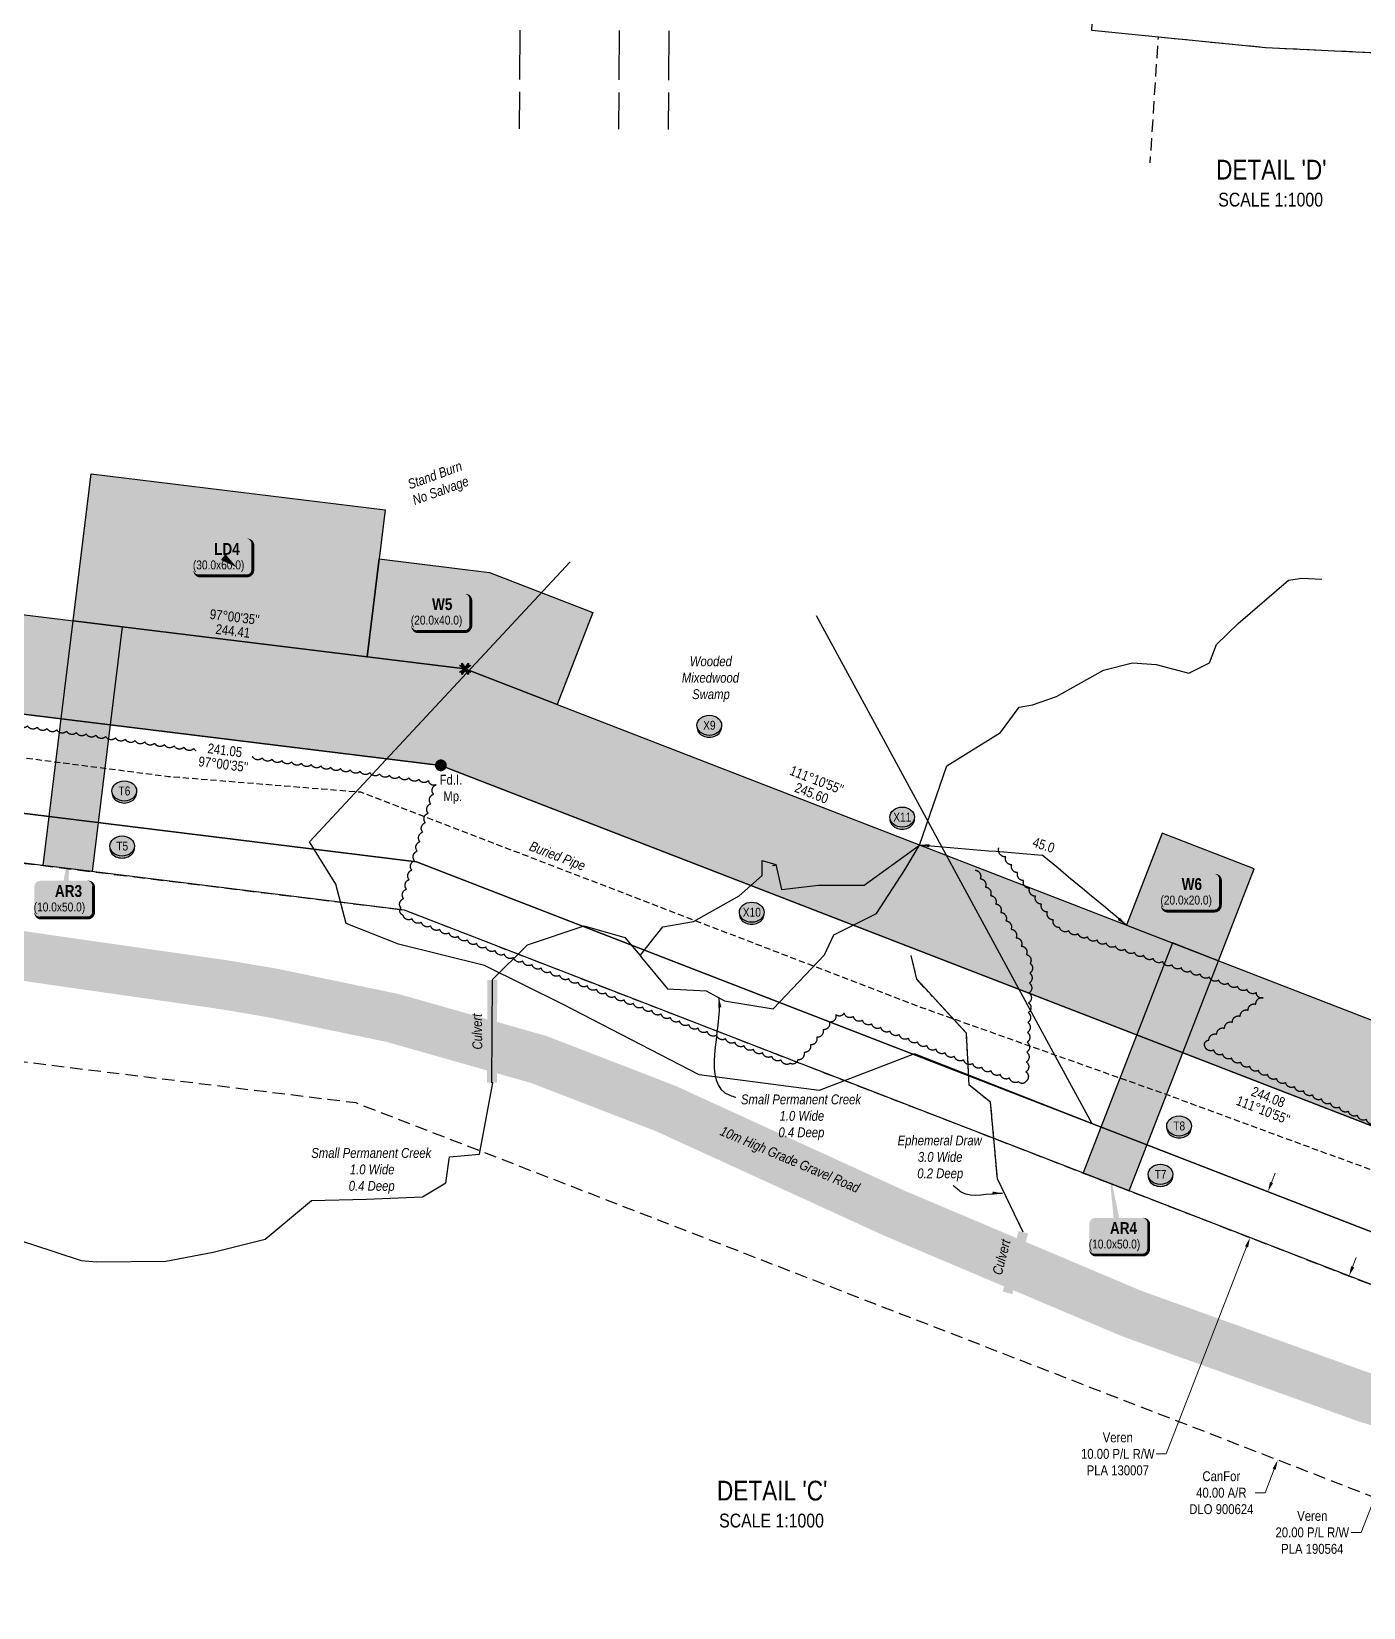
# Model space of a CAD drawing. Extents: x 473254 to 483871, y 6040471 to 6049084.
# Drawn here: x 475186 to 476535, y 6040544 to 6042140 of the extents above; entities that cross this region are included whole.
import ezdxf
from ezdxf.enums import TextEntityAlignment as Align

# ---------------------------------------------------------------- set-up
doc = ezdxf.new("R2010")
doc.units = 0
doc.header["$LTSCALE"] = 5
doc.header["$PDSIZE"] = 0.5
for name, pattern in [('0', [1, 1, 0]), ('foc-ACCESSROAD', [3.75, 2.5, -1.25]), ('foc-TOPO', [1, 0.2, -0.8]), ('foc-TOPO-ephemeral', [6.25, 3.125, -0.625, 0.625, -0.625, 0.625, -0.625]), ('foc-UNSURVEYED', [12.5, 10, -2.5]), ('UG_PIPE', [1.875, 1.25, -0.625])]:
    doc.linetypes.add(name, pattern=pattern)
doc.layers.get('Defpoints').update_dxf_attribs({"color": 9})
for name, color, linetype, lineweight in [('AS-GENERAL', 48, 'Continuous', 18), ('C-RW-T', 13, 'Continuous', 9), ('F-AR-T', 190, 'Continuous', 9), ('T-TEXT', 48, 'Continuous', 18), ('T-TIE-T', 201, 'Continuous', 18)]:
    doc.layers.add(name, color=color, linetype=linetype, lineweight=lineweight)
for name, color, linetype in [('AS-PIPE-UG', 44, 'UG_PIPE'), ('AS-PIPE-UG-T', 44, 'Continuous'), ('AS-ROADS', 254, 'Continuous'), ('C-RW', 13, 'Continuous'), ('C-WS', 13, 'foc-ACCESSROAD'), ('DETAIL-T', 7, 'Continuous'), ('F-AR', 190, 'foc-ACCESSROAD'), ('L-BD', 7, 'Continuous'), ('L-BD1', 253, 'Continuous'), ('L-MON', 1, 'Continuous'), ('L-USEC', 7, 'foc-UNSURVEYED'), ('P-CROSSINGS', 250, 'Continuous'), ('P-PROPOSED', 10, 'Continuous'), ('P-PROPOSED-H', 21, 'Continuous'), ('P-TEMP-BLOCKS', 250, 'Continuous'), ('P-TEMP-H', 41, 'Continuous'), ('P-TEMP_ACCESS ROAD', 46, 'Continuous'), ('P-TEMP_LOG DECK', 46, 'Continuous'), ('P-TEMP_WORKSPACE', 46, 'Continuous'), ('T-BUSH', 110, '0'), ('T-CREEK', 160, 'Continuous'), ('T-DRAW', 143, 'foc-TOPO-ephemeral'), ('T-GENERAL', 48, 'foc-TOPO'), ('T-SLOPE', 48, 'Continuous'), ('T-WATER', 160, 'Continuous'), ('T-WATER-T', 170, 'Continuous'), ('WETLAND', 143, 'Continuous'), ('WETLAND-T', 146, 'Continuous')]:
    doc.layers.add(name, color=color, linetype=linetype)
doc.styles.add('80', font='ARIALN.TTF', dxfattribs={"height": 10})
doc.styles.add('80CG', font='ARIALN.TTF', dxfattribs={"height": 10})
doc.styles.add('80L', font='ARIALN.TTF', dxfattribs={"height": 10})
doc.styles.add('80LS', font='ARIALNI.TTF', dxfattribs={"height": 10})
doc.styles.add('BOLD', font='ARIALNB.TTF')
doc.styles.add('Crossing', font='ARIALN.TTF', dxfattribs={"height": 10})
doc.styles.add('foc-LtypeFont', font='ARIALN.TTF', dxfattribs={"height": 7.35})
doc.linetypes.add('foc-TOPO-flowdirection-NOLINE', pattern='A,0,[">",foc-LtypeFont,S=0.3,R=0,X=0,Y=-0.945],-20,[">",foc-LtypeFont,S=0.3,R=0,X=0,Y=-0.945],0', length=20)
doc.dimstyles.new('Compass 5 000', dxfattribs={"dimscale": 5, "dimtxt": 9, "dimasz": 2, "dimexe": 0.2, "dimexo": 0.0625, "dimgap": 0.5, "dimtad": 0, "dimtih": 1, "dimtoh": 1, "dimzin": 0, "dimdsep": 46, "dimtxsty": '80CG', "dimcen": 0.1, "dimse1": 1, "dimse2": 1, "dimclrd": 256, "dimclrt": 256, "dimaunit": 1, "dimadec": 4, "dimazin": 0, "dimtfac": 0.06, "dimtofl": 0, "dimtmove": 0, "dimatfit": 1, "dimfxl": 0.2, "dimtolj": 1, "dimtzin": 0, "dimlwd": -1, "dimarcsym": 0})

# ---------------------------------------------------------------- blocks, each defined once
blk = doc.blocks.new('xing2')
h = blk.add_hatch(color=50)
h.dxf.hatch_style = 1
edge = h.paths.add_edge_path()
edge.add_ellipse((0, 0), major_axis=(-12.5, 0), ratio=0.816297, start_angle=0, end_angle=360)
h = blk.add_hatch(color=250)
h.dxf.hatch_style = 1
edge = h.paths.add_edge_path()
edge.add_ellipse((0, -2), major_axis=(-12.5, 0), ratio=0.816297, start_angle=0, end_angle=180)
edge.add_line((12.5, -2), (12.5, 0))
edge.add_ellipse((0, 0), major_axis=(-12.5, 0), ratio=0.816297, start_angle=0, end_angle=180, ccw=False)
edge.add_line((-12.5, 0), (-12.5, -2))
at = {"color": 250}
blk.add_ellipse((0, 0), major_axis=(-12.5, 0), ratio=0.816297, dxfattribs=at)
blk.add_ellipse((0, -2), major_axis=(-12.5, 0), ratio=0.816297, start_param=0, end_param=3.141593, dxfattribs=at)
at = {"color": 250, "style": 'Crossing'}
blk.add_attdef('CROSSING', text='', height=9, dxfattribs=at).set_placement((0.1, 0), align=Align.MIDDLE_CENTER)
at = {"color": 250, "style": 'Crossing', "flags": 1}
for tag, p in [('OWNER', (0.1, -12.5)), ('DESCRIPTION', (0.1, -25.8)), ('LOCATION', (0.1, -39.3)), ('DWG_REF', (0.1, -52.8))]:
    blk.add_attdef(tag, text='', height=9, dxfattribs=at).set_placement(p, align=Align.MIDDLE_CENTER)
blk = doc.blocks.new('fdia')
at = {"color": 255, "const_width": 1}
blk.add_lwpolyline([(-0.5, 0, 1), (0.5, 0, 1)], format="xyb", close=True, dxfattribs=at)
blk = doc.blocks.new('Fdiaa')
blk.add_blockref('fdia', (0, 0))
blk = doc.blocks.new('fdib')
at = {"color": 1, "const_width": 1.6}
blk.add_lwpolyline([(-0.4, 0, 1), (0.4, 0, 1)], format="xyb", close=True, dxfattribs=at)
at = {"color": 1}
blk.add_circle((0, 0), 0.8, dxfattribs=at)
blk = doc.blocks.new('Fdibb')
blk.add_blockref('fdib', (0, 0))
blk = doc.blocks.new('fdicc')
for name in ['Fdibb', 'Fdiaa']:
    blk.add_blockref(name, (0, 0))
blk = doc.blocks.new('FDI')
blk.add_blockref('fdicc', (0, 0))
blk = doc.blocks.new('*U581')
at = {"true_color": 0xff8aff}
h = blk.add_hatch(color=211, dxfattribs=at)
edge = h.paths.add_edge_path()
edge.add_line((-24, -19.1), (24, -19.1))
edge.add_arc((24, -13.1), 6, 270, 360)
edge.add_line((30, -13.1), (30, 12.5))
edge.add_arc((24, 12.5), 6, 0, 90)
edge.add_line((24, 18.5), (-24, 18.5))
edge.add_arc((-24, 12.5), 6, 90, 180)
edge.add_line((-30, 12.5), (-30, -13.1))
edge.add_arc((-24, -13.1), 6, 180, 270)
at = {"color": 250, "flags": 128}
blk.add_lwpolyline([(-24, -19.1, 3, 3, 0), (24, -19.1, 3, 3, 0.414214), (30, -13.1, 3, 3, 0), (30, 12.5, 3, 0, 0.414214), (24, 18.5, 0, 0, 0), (-24, 18.5, 0, 0, 0.414214), (-30, 12.5, 0, 0, 0), (-30, -13.1, 0, 3, 0.414214)], format="xyseb", close=True, dxfattribs=at)
at = {"flags": 128}
blk.add_lwpolyline([(13.6, -10.3, 0, 7.5, 0), (0, 0, 0, 0, 0)], format="xyseb", dxfattribs=at)
at = {"color": 250}
for tag, p, height, style in [('TEMP_AREA_W1_001', (-9.2, 2.2), 12, 'BOLD'), ('ENTER_TEXT_001', (-30.7, -12.5), 9, '80')]:
    blk.add_attdef(tag, p, '', height=height, dxfattribs=dict(at, style=style))
blk = doc.blocks.new('*U583')
at = {"true_color": 0xff8aff}
h = blk.add_hatch(color=211, dxfattribs=at)
edge = h.paths.add_edge_path()
edge.add_line((-24, -19.1), (24, -19.1))
edge.add_arc((24, -13.1), 6, 270, 360)
edge.add_line((30, -13.1), (30, 12.5))
edge.add_arc((24, 12.5), 6, 0, 90)
edge.add_line((24, 18.5), (-24, 18.5))
edge.add_arc((-24, 12.5), 6, 90, 180)
edge.add_line((-30, 12.5), (-30, -13.1))
edge.add_arc((-24, -13.1), 6, 180, 270)
at = {"color": 250, "flags": 128}
blk.add_lwpolyline([(-24, -19.1, 3, 3, 0), (24, -19.1, 3, 3, 0.414214), (30, -13.1, 3, 3, 0), (30, 12.5, 3, 0, 0.414214), (24, 18.5, 0, 0, 0), (-24, 18.5, 0, 0, 0.414214), (-30, 12.5, 0, 0, 0), (-30, -13.1, 0, 3, 0.414214)], format="xyseb", close=True, dxfattribs=at)
at = {"flags": 128}
blk.add_lwpolyline([(-22.2, -13.3, 0, 7.5, 0), (0, 0, 0, 0, 0)], format="xyseb", dxfattribs=at)
at = {"color": 250}
for tag, p, height, style in [('TEMP_AREA_W1_001', (-9.2, 2.2), 12, 'BOLD'), ('ENTER_TEXT_001', (-30.7, -12.5), 9, '80')]:
    blk.add_attdef(tag, p, '', height=height, dxfattribs=dict(at, style=style))
blk = doc.blocks.new('*U582')
at = {"true_color": 0xff8aff}
h = blk.add_hatch(color=211, dxfattribs=at)
edge = h.paths.add_edge_path()
edge.add_line((-24, -19.6), (24, -19.6))
edge.add_arc((24, -13.6), 6, 270, 360)
edge.add_line((30, -13.6), (30, 12.5))
edge.add_arc((24, 12.5), 6, 0, 90)
edge.add_line((24, 18.5), (-24, 18.5))
edge.add_arc((-24, 12.5), 6, 90, 180)
edge.add_line((-30, 12.5), (-30, -13.6))
edge.add_arc((-24, -13.6), 6, 180, 270)
at = {"color": 250, "flags": 128}
blk.add_lwpolyline([(-24, -19.6, 3, 3, 0), (24, -19.6, 3, 3, 0.414214), (30, -13.6, 3, 3, 0), (30, 12.5, 3, 0, 0.414214), (24, 18.5, 0, 0, 0), (-24, 18.5, 0, 0, 0.414214), (-30, 12.5, 0, 0, 0), (-30, -13.6, 0, 3, 0.414214)], format="xyseb", close=True, dxfattribs=at)
at = {"flags": 128}
blk.add_lwpolyline([(14.2, -18.5, 0, 7.5, 0), (0, 0, 0, 0, 0)], format="xyseb", dxfattribs=at)
at = {"color": 250}
for tag, p, height, style in [('TEMP_AREA_W1_001', (-9.2, 2.2), 12, 'BOLD'), ('ENTER_TEXT_001', (-30.7, -12.5), 9, '80')]:
    blk.add_attdef(tag, p, '', height=height, dxfattribs=dict(at, style=style))
blk = doc.blocks.new('Well_proximity')
h = blk.add_hatch(color=191)
h.dxf.hatch_style = 1
edge = h.paths.add_edge_path()
edge.add_ellipse((0, 0), major_axis=(-12.5, 0), ratio=0.816297, start_angle=0, end_angle=360)
h = blk.add_hatch(color=250)
h.dxf.hatch_style = 1
edge = h.paths.add_edge_path()
edge.add_ellipse((0, -2), major_axis=(-12.5, 0), ratio=0.816297, start_angle=0, end_angle=180)
edge.add_line((12.5, -2), (12.5, 0))
edge.add_ellipse((0, 0), major_axis=(-12.5, 0), ratio=0.816297, start_angle=0, end_angle=180, ccw=False)
edge.add_line((-12.5, 0), (-12.5, -2))
at = {"color": 250}
blk.add_ellipse((0, 0), major_axis=(-12.5, 0), ratio=0.816297, dxfattribs=at)
blk.add_ellipse((0, -2), major_axis=(-12.5, 0), ratio=0.816297, start_param=0, end_param=3.141593, dxfattribs=at)
at = {"color": 250, "style": '80L'}
blk.add_attdef('CROSSING', text='', height=9, dxfattribs=at).set_placement((0.1, 0), align=Align.MIDDLE_CENTER)
blk = doc.blocks.new('*D584')
at = {"layer": 'C-RW-T', "transparency": 16777216}
for p, q in [((476441.4, 6040974.5), (476445, 6040983.9)), ((476416.1, 6040909.3), (476334.8, 6040699.6)), ((476334.8, 6040699.6), (476324.8, 6040699.6))]:
    blk.add_line(p, q, dxfattribs=at)
at = {"layer": 'C-RW-T', "linetype": 'Continuous', "transparency": 16777216}
for points in [[(476439.9, 6040975.1), (476443, 6040973.9), (476437.8, 6040965.2)], [(476414.6, 6040909.9), (476417.7, 6040908.7), (476419.7, 6040918.6)]]:
    blk.add_solid(points, dxfattribs=at)
at = {"layer": 'Defpoints', "color": 0, "linetype": 'Continuous', "transparency": 16777216}
for p in [(476461.6, 6040956), (476419.7, 6040918.6), (476443.5, 6040909.4)]:
    blk.add_point(p, dxfattribs=at)
at = {"layer": 'C-RW-T', "linetype": 'Continuous', "transparency": 16777216, "insert": (476285.8, 6040699.6), "char_height": 10, "attachment_point": 5, "style": '80CG'}
blk.add_mtext('\\A1;Veren\\P10.00 P/L R/W\\PPLA 130007', dxfattribs=at)
blk = doc.blocks.new('*D585')
at = {"layer": 'Defpoints', "color": 0, "linetype": 'Continuous', "transparency": 16777216}
for p in [(476506.5, 6040885), (476434.2, 6040698.6), (476447.7, 6040693.4)]:
    blk.add_point(p, dxfattribs=at)
at = {"layer": 'F-AR-T', "transparency": 16777216}
for p, q in [((476523.5, 6040889.1), (476527.2, 6040898.4)), ((476444.1, 6040684.1), (476434.9, 6040660.3)), ((476434.9, 6040660.3), (476424.9, 6040660.3))]:
    blk.add_line(p, q, dxfattribs=at)
at = {"layer": 'F-AR-T', "linetype": 'Continuous', "transparency": 16777216}
for points in [[(476522, 6040889.7), (476525.1, 6040888.5), (476519.9, 6040879.8)], [(476442.5, 6040684.7), (476445.6, 6040683.5), (476447.7, 6040693.4)]]:
    blk.add_solid(points, dxfattribs=at)
at = {"layer": 'F-AR-T', "linetype": 'Continuous', "transparency": 16777216, "insert": (476390.6, 6040660.3), "char_height": 10, "attachment_point": 5, "style": '80CG'}
blk.add_mtext('\\A1;CanFor\\P40.00 A/R\\PDLO 900624', dxfattribs=at)
blk = doc.blocks.new('*D586')
at = {"layer": 'C-RW-T', "transparency": 16777216}
for p, q in [((476675.6, 6040990.2), (476679.2, 6040999.5)), ((476632.5, 6040879), (476532.2, 6040620.1)), ((476532.2, 6040620.1), (476522.2, 6040620.1))]:
    blk.add_line(p, q, dxfattribs=at)
at = {"layer": 'C-RW-T', "linetype": 'Continuous', "transparency": 16777216}
for points in [[(476674.1, 6040990.8), (476677.2, 6040989.6), (476672, 6040980.9)], [(476631, 6040879.6), (476634.1, 6040878.4), (476636.1, 6040888.4)]]:
    blk.add_solid(points, dxfattribs=at)
at = {"layer": 'Defpoints', "color": 0, "linetype": 'Continuous', "transparency": 16777216}
for p in [(476625.2, 6040999), (476589.4, 6040906.5), (476636.1, 6040888.4)]:
    blk.add_point(p, dxfattribs=at)
at = {"layer": 'C-RW-T', "linetype": 'Continuous', "transparency": 16777216, "insert": (476482.7, 6040620.1), "char_height": 10, "attachment_point": 5, "style": '80CG'}
blk.add_mtext('\\A1;Veren\\P20.00 P/L R/W\\PPLA 190564', dxfattribs=at)
blk = doc.blocks.new('*U594')
at = {"true_color": 0xff8aff}
h = blk.add_hatch(color=211, dxfattribs=at)
edge = h.paths.add_edge_path()
edge.add_line((-24, -19.1), (24, -19.1))
edge.add_arc((24, -13.1), 6, 270, 360)
edge.add_line((30, -13.1), (30, 12.5))
edge.add_arc((24, 12.5), 6, 0, 90)
edge.add_line((24, 18.5), (-24, 18.5))
edge.add_arc((-24, 12.5), 6, 90, 180)
edge.add_line((-30, 12.5), (-30, -13.1))
edge.add_arc((-24, -13.1), 6, 180, 270)
at = {"flags": 128}
blk.add_lwpolyline([(-10.4, 70.4, 0, 7.5, 0), (0, 0, 0, 0, 0)], format="xyseb", dxfattribs=at)
at = {"color": 250, "flags": 128}
blk.add_lwpolyline([(-24, -19.1, 3, 3, 0), (24, -19.1, 3, 3, 0.414214), (30, -13.1, 3, 3, 0), (30, 12.5, 3, 0, 0.414214), (24, 18.5, 0, 0, 0), (-24, 18.5, 0, 0, 0.414214), (-30, 12.5, 0, 0, 0), (-30, -13.1, 0, 3, 0.414214)], format="xyseb", close=True, dxfattribs=at)
at = {"color": 250}
for tag, p, height, style in [('TEMP_AREA_W1_001', (-9.2, 2.2), 12, 'BOLD'), ('ENTER_TEXT_001', (-30.7, -12.5), 9, '80')]:
    blk.add_attdef(tag, p, '', height=height, dxfattribs=dict(at, style=style))
blk = doc.blocks.new('*U602')
at = {"true_color": 0xff8aff}
h = blk.add_hatch(color=211, dxfattribs=at)
edge = h.paths.add_edge_path()
edge.add_line((-24, -19.1), (24, -19.1))
edge.add_arc((24, -13.1), 6, 270, 360)
edge.add_line((30, -13.1), (30, 12.5))
edge.add_arc((24, 12.5), 6, 0, 90)
edge.add_line((24, 18.5), (-24, 18.5))
edge.add_arc((-24, 12.5), 6, 90, 180)
edge.add_line((-30, 12.5), (-30, -13.1))
edge.add_arc((-24, -13.1), 6, 180, 270)
at = {"flags": 128}
blk.add_lwpolyline([(6.4, 55.6, 0, 7.5, 0), (0, 0, 0, 0, 0)], format="xyseb", dxfattribs=at)
at = {"color": 250, "flags": 128}
blk.add_lwpolyline([(-24, -19.1, 3, 3, 0), (24, -19.1, 3, 3, 0.414214), (30, -13.1, 3, 3, 0), (30, 12.5, 3, 0, 0.414214), (24, 18.5, 0, 0, 0), (-24, 18.5, 0, 0, 0.414214), (-30, 12.5, 0, 0, 0), (-30, -13.1, 0, 3, 0.414214)], format="xyseb", close=True, dxfattribs=at)
at = {"color": 250}
for tag, p, height, style in [('TEMP_AREA_W1_001', (-9.2, 2.2), 12, 'BOLD'), ('ENTER_TEXT_001', (-30.7, -12.5), 9, '80')]:
    blk.add_attdef(tag, p, '', height=height, dxfattribs=dict(at, style=style))
blk = doc.blocks.new('TEMP')
h = blk.add_hatch(color=255)
h.dxf.hatch_style = 1
h.paths.add_polyline_path([(0, 0.25), (-0.67, 1.15), (-0.67, 0.67), (-1.15, 0.67), (-0.25, 0), (-1.15, -0.67), (-0.67, -0.67), (-0.67, -1.15), (0, -0.25), (0.67, -1.15), (0.67, -0.67), (1.15, -0.67), (0.25, 0), (1.15, 0.67), (0.67, 0.67), (0.67, 1.15)])
h.paths.add_polyline_path([(0.57, 0.85), (0.57, 0.57), (0.85, 0.57), (0.08, 0), (0.85, -0.57), (0.57, -0.57), (0.57, -0.85), (0, -0.08), (-0.57, -0.85), (-0.57, -0.57), (-0.85, -0.57), (-0.08, 0), (-0.85, 0.57), (-0.57, 0.57), (-0.57, 0.85), (0, 0.08)], flags=16)
h = blk.add_hatch(color=1)
h.dxf.hatch_style = 1
h.paths.add_polyline_path([(0, 0.08), (-0.57, 0.85), (-0.57, 0.57), (-0.85, 0.57), (-0.08, 0), (-0.85, -0.57), (-0.57, -0.57), (-0.57, -0.85), (0, -0.08), (0.57, -0.85), (0.57, -0.57), (0.85, -0.57), (0.08, 0), (0.85, 0.57), (0.57, 0.57), (0.57, 0.85)])
at = {"color": 1}
for p, q in [((-0.08, 0), (0.08, 0)), ((0, 0.08), (0, -0.08))]:
    blk.add_line(p, q, dxfattribs=at)
at = {"color": 255, "flags": 128}
blk.add_lwpolyline([(-0.25, 0), (-1.15, 0.67), (-0.67, 0.67), (-0.67, 1.15), (0, 0.25), (0.67, 1.15), (0.67, 0.67), (1.15, 0.67), (0.25, 0), (1.15, -0.67), (0.67, -0.67), (0.67, -1.15), (0, -0.25), (-0.67, -1.15), (-0.67, -0.67), (-1.15, -0.67)], close=True, dxfattribs=at)
at = {"color": 1, "flags": 128}
blk.add_lwpolyline([(-0.08, 0), (-0.85, 0.57), (-0.57, 0.57), (-0.57, 0.85), (0, 0.08), (0.57, 0.85), (0.57, 0.57), (0.85, 0.57), (0.08, 0), (0.85, -0.57), (0.57, -0.57), (0.57, -0.85), (0, -0.08), (-0.57, -0.85), (-0.57, -0.57), (-0.85, -0.57)], close=True, dxfattribs=at)

msp = doc.modelspace()

# ---------------------------------------------------------------- hatches: boundary and pattern name
at = {"layer": 'P-PROPOSED-H'}
h = msp.add_hatch(color=256, dxfattribs=at)
h.dxf.hatch_style = 1
h.paths.add_polyline_path([(477061.363, 6040987.049), (477044.011, 6040888.619), (476868.788, 6040919.51), (476737.868, 6040956.125), (475600.523, 6041396.875), (475139.218, 6041453.597), (475151.415, 6041552.797), (475625.053, 6041494.559), (476769.46, 6041051.072), (476890.978, 6041017.087)])
at = {"layer": 'P-TEMP-H'}
h = msp.add_hatch(color=256, dxfattribs=at)
h.dxf.hatch_style = 1
h.paths.add_polyline_path([(475228.251, 6041543.35), (475246.548, 6041692.15), (475544.149, 6041655.557), (475525.852, 6041506.757)])
h = msp.add_hatch(color=256, dxfattribs=at)
h.dxf.hatch_style = 1
h.paths.add_polyline_path([(475718.247, 6041458.444), (475625.053, 6041494.559), (475525.852, 6041506.757), (475538.05, 6041605.957), (475649.583, 6041592.243), (475754.362, 6041551.638)])
h = msp.add_hatch(color=256, dxfattribs=at)
h.dxf.hatch_style = 1
h.paths.add_polyline_path([(475277.851, 6041537.251), (475247.357, 6041289.25), (475197.757, 6041295.349), (475228.251, 6041543.35)])
h = msp.add_hatch(color=256, dxfattribs=at)
h.dxf.hatch_style = 1
h.paths.add_polyline_path([(476387.668, 6041199.026), (476423.783, 6041292.221), (476330.589, 6041328.336), (476294.474, 6041235.141)])
h = msp.add_hatch(color=256, dxfattribs=at)
h.dxf.hatch_style = 1
h.paths.add_polyline_path([(476297.38, 6040966.04), (476387.668, 6041199.026), (476341.071, 6041217.084), (476250.783, 6040984.098)])

# ---------------------------------------------------------------- linework, layer by layer
at = {"layer": 'AS-GENERAL', "const_width": 9.995, "flags": 128}
for points in [[(475652.163, 6041075.435), (475652.598, 6041179.525)], [(476174.163, 6040862.755), (476190.078, 6040924.11)]]:
    msp.add_lwpolyline(points, dxfattribs=at)
at = {"layer": 'AS-PIPE-UG', "flags": 128}
msp.add_lwpolyline([(477037.242, 6040850.226), (476894.388, 6040876.985), (476737.013, 6040917.725), (476631.978, 6040954.955), (476500.848, 6041002.365), (476337.828, 6041062.415), (476086.558, 6041151.73), (475519.533, 6041369.56), (475324.698, 6041385.34), (475133.848, 6041409.931)], dxfattribs=at)
at = {"layer": 'AS-ROADS', "const_width": 49.974, "flags": 128}
msp.add_lwpolyline([(476999.552, 6040636.432), (476778.758, 6040685.975), (476538.478, 6040755.895), (476300.218, 6040841.63), (476060.343, 6040943.065), (475828.188, 6041049.33), (475699.683, 6041099.005), (475551.573, 6041141.095), (475430.913, 6041166.215), (475381.258, 6041174.685), (475126.373, 6041211.165), (475109.674, 6041213.324)], dxfattribs=at)
at = {"layer": 'C-RW'}
for points in [[(477309.884, 6042078.785), (477082.634, 6042092.54), (476435.327, 6042123.534), (476259.537, 6042140.964), (476295.897, 6042861.464), (476370.015, 6042856.863), (476337.757, 6042208.427), (476440.822, 6042198.317), (477086.692, 6042167.392), (477314.413, 6042153.609)], [(475139.218, 6041453.597), (475600.523, 6041396.875), (476737.868, 6040956.125), (476868.788, 6040919.51), (477044.011, 6040888.619)], [(477026.659, 6040790.19), (476846.598, 6040821.933), (476706.276, 6040861.178), (475575.993, 6041299.191), (475127.02, 6041354.397)], [(475127.02, 6041354.397), (475575.993, 6041299.191), (476706.276, 6040861.178), (476846.598, 6040821.933), (477026.659, 6040790.19)], [(477017.982, 6040740.975), (476835.504, 6040773.145), (476690.48, 6040813.704), (475563.728, 6041250.349), (475120.921, 6041304.796)]]:
    msp.add_lwpolyline(points, dxfattribs=at)
at = {"layer": 'C-WS', "flags": 128}
msp.add_lwpolyline([(477309.884, 6042078.785), (477082.634, 6042092.54), (476435.327, 6042123.534), (476326.557, 6042134.319), (476318.274, 6042007.134)], dxfattribs=at)
at = {"layer": 'F-AR', "flags": 128}
for points in [[(475120.921, 6041304.796), (475563.728, 6041250.349), (476690.48, 6040813.704), (476835.504, 6040773.145), (477017.982, 6040740.975)], [(476983.277, 6040544.116), (476791.125, 6040577.991), (476627.297, 6040623.809), (475514.669, 6041054.981), (475096.526, 6041106.396)]]:
    msp.add_lwpolyline(points, dxfattribs=at)
at = {"layer": 'L-USEC'}
for p, q in [((475688.577, 6043953.833), (475679.824, 6042041.557)), ((475789.16, 6043953.372), (475780.407, 6042041.097)), ((475839.475, 6043953.142), (475830.723, 6042040.866))]:
    msp.add_line(p, q, dxfattribs=at)
at = {"layer": 'P-PROPOSED', "flags": 128}
msp.add_lwpolyline([(475151.415, 6041552.797), (475625.053, 6041494.559), (476769.46, 6041051.072), (476890.978, 6041017.087), (477061.363, 6040987.049)], dxfattribs=at)
at = {"layer": 'P-PROPOSED'}
msp.add_lwpolyline([(477044.011, 6040888.619), (476868.788, 6040919.51), (476737.868, 6040956.125), (475600.523, 6041396.875), (475139.218, 6041453.597)], dxfattribs=at)
at = {"layer": 'P-TEMP_ACCESS ROAD'}
for points in [[(475277.851, 6041537.251), (475247.357, 6041289.25), (475197.757, 6041295.349), (475228.251, 6041543.35)], [(476297.38, 6040966.04), (476387.668, 6041199.026), (476341.071, 6041217.084), (476250.783, 6040984.098)]]:
    msp.add_lwpolyline(points, close=True, dxfattribs=at)
at = {"layer": 'P-TEMP_LOG DECK'}
msp.add_lwpolyline([(475228.251, 6041543.35), (475246.548, 6041692.15), (475544.149, 6041655.557), (475525.852, 6041506.757)], close=True, dxfattribs=at)
at = {"layer": 'P-TEMP_WORKSPACE', "flags": 128}
msp.add_lwpolyline([(475718.247, 6041458.444), (475625.053, 6041494.559), (475525.852, 6041506.757), (475538.05, 6041605.957), (475649.583, 6041592.243), (475754.362, 6041551.638)], close=True, dxfattribs=at)
at = {"layer": 'P-TEMP_WORKSPACE'}
msp.add_lwpolyline([(476387.668, 6041199.026), (476423.783, 6041292.221), (476330.589, 6041328.336), (476294.474, 6041235.141)], close=True, dxfattribs=at)
at = {"layer": 'T-BUSH', "flags": 128}
for points in [[(476141.311, 6041290.67, -0.52056705), (476146.507, 6041282.132, -0.52056705), (476151.703, 6041273.594, -0.52056705), (476156.899, 6041265.056, -0.52056705), (476162.095, 6041256.518, -0.52056705), (476167.291, 6041247.98, -0.52056705), (476172.487, 6041239.442, -0.52056705), (476177.683, 6041230.904, -0.52056705), (476182.879, 6041222.367, -0.52056705), (476188.075, 6041213.829, -0.52056705), (476193.271, 6041205.291, -0.52056705), (476197.04, 6041196.382, -0.52056705), (476196.658, 6041186.394, -0.52056705), (476196.276, 6041176.407, -0.52056705), (476195.894, 6041166.419, -0.52056705), (476195.512, 6041156.432, -0.52056705), (476195.131, 6041146.445, -0.52056705), (476194.749, 6041136.457, -0.52056705), (476194.367, 6041126.47, -0.52056705), (476193.985, 6041116.482, -0.52056705), (476193.603, 6041106.495, -0.52056705), (476193.222, 6041096.507, -0.52056705), (476192.84, 6041086.52, -0.52056705), (476192.458, 6041076.532, -0.52056705), (476185.489, 6041076.62, -0.52056705), (476176.186, 6041080.276, -0.52056705), (476166.884, 6041083.932, -0.52056705), (476157.582, 6041087.588, -0.52056705), (476148.28, 6041091.244, -0.52056705), (476138.978, 6041094.9, -0.52056705), (476129.676, 6041098.555, -0.52056705), (476120.373, 6041102.211, -0.52056705), (476111.071, 6041105.867, -0.52056705), (476101.769, 6041109.523, -0.52056705), (476092.467, 6041113.179, -0.52056705), (476083.165, 6041116.834, -0.52056705), (476073.863, 6041120.49, -0.52056705), (476064.561, 6041124.146, -0.52056705), (476055.258, 6041127.802, -0.52056705), (476045.956, 6041131.458, -0.52056705), (476036.654, 6041135.113, -0.52056705), (476027.352, 6041138.769, -0.52056705), (476018.05, 6041142.425, -0.52056705), (476008.748, 6041146.081, -0.52056705), (476000.3, 6041144.48, -0.52056705), (475993.869, 6041136.829, -0.52056705), (475987.438, 6041129.178, -0.52056705), (475981.007, 6041121.528, -0.52056705), (475974.575, 6041113.877, -0.52056705), (475968.144, 6041106.226, -0.52056705), (475961.713, 6041098.575, -0.52056705), (475954.201, 6041095.103, -0.52056705), (475944.866, 6041098.674, -0.52056705), (475935.531, 6041102.246, -0.52056705), (475926.196, 6041105.817, -0.52056705), (475916.861, 6041109.389, -0.52056705), (475907.526, 6041112.96, -0.52056705), (475898.192, 6041116.532, -0.52056705), (475888.857, 6041120.103, -0.52056705), (475879.522, 6041123.675, -0.52056705), (475870.187, 6041127.246, -0.52056705), (475860.852, 6041130.817, -0.52056705), (475851.517, 6041134.389, -0.52056705), (475842.182, 6041137.96, -0.52056705), (475832.848, 6041141.532, -0.52056705), (475823.513, 6041145.103, -0.52056705), (475814.178, 6041148.675, -0.52056705), (475804.843, 6041152.246, -0.52056705), (475795.508, 6041155.818, -0.52056705), (475786.173, 6041159.389, -0.52056705), (475776.838, 6041162.961, -0.52056705), (475767.504, 6041166.532, -0.52056705), (475758.169, 6041170.104, -0.52056705), (475748.834, 6041173.675, -0.52056705), (475739.499, 6041177.247, -0.52056705), (475730.164, 6041180.818, -0.52056705), (475720.829, 6041184.39, -0.52056705), (475711.494, 6041187.961, -0.52056705), (475702.16, 6041191.533, -0.52056705), (475692.825, 6041195.104, -0.52056705), (475683.49, 6041198.676, -0.52056705), (475674.155, 6041202.247, -0.52056705), (475664.82, 6041205.819, -0.52056705), (475655.485, 6041209.39, -0.52056705), (475646.151, 6041212.962, -0.52056705), (475636.816, 6041216.533, -0.52056705), (475627.481, 6041220.104, -0.52056705), (475618.146, 6041223.676, -0.52056705), (475608.811, 6041227.247, -0.52056705), (475599.476, 6041230.819, -0.52056705), (475590.141, 6041234.39, -0.52056705), (475580.807, 6041237.962, -0.52056705), (475571.472, 6041241.533, -0.52056705), (475562.137, 6041245.105, -0.52056705), (475560.066, 6041252.308, -0.52056705), (475562.81, 6041261.919, -0.52056705), (475565.555, 6041271.529, -0.52056705), (475568.299, 6041281.14, -0.52056705), (475571.043, 6041290.75, -0.52056705), (475573.788, 6041300.361, -0.52056705), (475576.532, 6041309.972, -0.52056705), (475579.276, 6041319.582, -0.52056705), (475582.021, 6041329.193, -0.52056705), (475584.765, 6041338.803, -0.52056705), (475587.509, 6041348.414, -0.52056705), (475590.254, 6041358.025, -0.52056705), (475592.998, 6041367.635, -0.52056705), (475595.728, 6041377.249, -0.52056705), (475588.078, 6041381.453, -0.52056705), (475578.175, 6041382.805, -0.52056705), (475568.272, 6041384.158, -0.52056705), (475558.369, 6041385.51, -0.52056705), (475548.466, 6041386.863, -0.52056705), (475538.564, 6041388.215, -0.52056705), (475528.661, 6041389.567, -0.52056705), (475518.758, 6041390.92, -0.52056705), (475508.855, 6041392.272, -0.52056705), (475498.952, 6041393.624, -0.52056705), (475489.049, 6041394.977, -0.52056705), (475479.147, 6041396.329, -0.52056705), (475469.244, 6041397.682, -0.52056705), (475459.341, 6041399.034, -0.52056705), (475449.438, 6041400.386, -0.52056705), (475439.535, 6041401.739, -0.52056705), (475429.632, 6041403.091, -0.52056705), (475419.73, 6041404.444, -0.52056705), (475409.827, 6041405.796, -0.52056705), (475399.924, 6041407.148, -0.52056705), (475390.021, 6041408.501, -0.52056705), (475380.118, 6041409.853, -0.52056705), (475370.216, 6041411.205, -0.52056705), (475360.313, 6041412.558, -0.52056705), (475350.41, 6041413.91, -0.52056705), (475340.507, 6041415.263, -0.52056705), (475330.604, 6041416.615, -0.52056705), (475320.701, 6041417.967, -0.52056705), (475310.799, 6041419.32, -0.52056705), (475300.896, 6041420.672, -0.52056705), (475290.993, 6041422.025, -0.52056705), (475281.09, 6041423.377, -0.52056705), (475271.187, 6041424.729, -0.52056705), (475261.284, 6041426.082, -0.52056705), (475251.382, 6041427.434, -0.52056705), (475241.479, 6041428.786, -0.52056705), (475231.576, 6041430.139, -0.52056705), (475221.673, 6041431.491, -0.52056705), (475211.77, 6041432.844, -0.52056705), (475201.867, 6041434.196, -0.52056705), (475191.965, 6041435.548, -0.52056705), (475182.062, 6041436.901, -0.52056705), (475172.159, 6041438.253, -0.52056705), (475162.256, 6041439.606, -0.52056705), (475152.353, 6041440.958, -0.52056705), (475137.946, 6041442.925, -0.52056705)], [(477044.916, 6040893.772, -0.52056705), (477035.071, 6040895.496, -0.52056705), (477025.226, 6040897.219, -0.52056705), (477015.381, 6040898.942, -0.52056705), (477005.535, 6040900.665, -0.52056705), (476995.69, 6040902.389, -0.52056705), (476985.845, 6040904.112, -0.52056705), (476976, 6040905.835, -0.52056705), (476966.155, 6040907.558, -0.52056705), (476956.31, 6040909.282, -0.52056705), (476946.465, 6040911.005, -0.52056705), (476936.62, 6040912.728, -0.52056705), (476926.775, 6040914.451, -0.52056705), (476916.93, 6040916.175, -0.52056705), (476907.085, 6040917.898, -0.52056705), (476897.24, 6040919.621, -0.52056705), (476887.395, 6040921.344, -0.52056705), (476877.55, 6040923.068, -0.52056705), (476867.735, 6040924.93, -0.52056705), (476858.055, 6040927.42, -0.52056705), (476848.376, 6040929.911, -0.52056705), (476838.696, 6040932.401, -0.52056705), (476829.017, 6040934.892, -0.52056705), (476819.337, 6040937.382, -0.52056705), (476809.658, 6040939.873, -0.52056705), (476799.978, 6040942.363, -0.52056705), (476790.299, 6040944.854, -0.52056705), (476780.619, 6040947.344, -0.52056705), (476770.94, 6040949.835, -0.52056705), (476761.26, 6040952.325, -0.52056705), (476751.581, 6040954.815, -0.52056705), (476741.901, 6040957.306, -0.52056705), (476732.331, 6040960.135, -0.52056705), (476723.029, 6040963.791, -0.52056705), (476713.727, 6040967.446, -0.52056705), (476704.425, 6040971.102, -0.52056705), (476695.123, 6040974.758, -0.52056705), (476685.82, 6040978.414, -0.52056705), (476676.518, 6040982.069, -0.52056705), (476667.216, 6040985.725, -0.52056705), (476657.914, 6040989.381, -0.52056705), (476648.612, 6040993.037, -0.52056705), (476639.31, 6040996.692, -0.52056705), (476630.007, 6041000.348, -0.52056705), (476620.705, 6041004.004, -0.52056705), (476611.403, 6041007.66, -0.52056705), (476602.101, 6041011.316, -0.52056705), (476592.799, 6041014.971, -0.52056705), (476583.496, 6041018.627, -0.52056705), (476574.194, 6041022.283, -0.52056705), (476564.9, 6041025.957, -0.52056705), (476555.802, 6041030.095, -0.52056705), (476546.704, 6041034.233, -0.52056705), (476537.606, 6041038.371, -0.52056705), (476528.508, 6041042.509, -0.52056705), (476519.41, 6041046.647, -0.52056705), (476510.312, 6041050.785, -0.52056705), (476501.214, 6041054.923, -0.52056705), (476492.116, 6041059.06, -0.52056705), (476483.018, 6041063.198, -0.52056705), (476473.921, 6041067.336, -0.52056705), (476464.823, 6041071.474, -0.52056705), (476455.725, 6041075.612, -0.52056705), (476446.627, 6041079.75, -0.52056705), (476437.529, 6041083.888, -0.52056705), (476428.431, 6041088.026, -0.52056705), (476419.333, 6041092.164, -0.52056705), (476410.235, 6041096.302, -0.52056705), (476401.137, 6041100.439, -0.52056705), (476392.039, 6041104.577, -0.52056705), (476382.941, 6041108.715, -0.52056705), (476373.843, 6041112.853, -0.52056705), (476378.036, 6041118.51, -0.52056705), (476385.967, 6041124.593, -0.52056705), (476393.897, 6041130.676, -0.52056705), (476401.827, 6041136.759, -0.52056705), (476409.757, 6041142.843, -0.52056705), (476417.688, 6041148.926, -0.52056705), (476425.618, 6041155.009, -0.52056705), (476433.103, 6041161.473, -0.52056705), (476426.061, 6041166.857, -0.52056705), (476416.57, 6041169.988, -0.52056705), (476407.078, 6041173.119, -0.52056705), (476397.587, 6041176.25, -0.52056705), (476388.095, 6041179.381, -0.52056705), (476378.603, 6041182.513, -0.52056705), (476369.112, 6041185.644, -0.52056705), (476359.62, 6041188.775, -0.52056705), (476350.129, 6041191.906, -0.52056705), (476340.637, 6041195.037, -0.52056705), (476331.145, 6041198.169, -0.52056705), (476321.654, 6041201.3, -0.52056705), (476312.162, 6041204.431, -0.52056705), (476302.671, 6041207.562, -0.52056705), (476293.179, 6041210.693, -0.52056705), (476283.687, 6041213.824, -0.52056705), (476274.196, 6041216.956, -0.52056705), (476264.704, 6041220.087, -0.52056705), (476255.212, 6041223.218, -0.52056705), (476245.721, 6041226.349, -0.52056705), (476236.229, 6041229.48, -0.52056705), (476226.738, 6041232.612, -0.52056705), (476220.585, 6041240.41, -0.52056705), (476214.558, 6041248.383, -0.52056705), (476208.531, 6041256.356, -0.52056705), (476202.503, 6041264.328, -0.52056705), (476196.476, 6041272.301, -0.52056705), (476190.449, 6041280.274, -0.52056705), (476184.421, 6041288.247, -0.52056705), (476178.394, 6041296.22, -0.52056705), (476172.366, 6041304.192, -0.52056705), (476165.32, 6041313.513, -0.52056705)]]:
    msp.add_lwpolyline(points, format="xyb", dxfattribs=at)
at = {"layer": 'T-CREEK', "linetype": 'foc-TOPO-flowdirection-NOLINE', "flags": 128}
msp.add_lwpolyline([(475076.351, 6040878.36), (475143.743, 6040925.13), (475186.198, 6040912.055), (475236.448, 6040895.51), (475252.348, 6040894.065), (475322.108, 6040894.745), (475369.873, 6040904.065), (475422.628, 6040917.07), (475469.643, 6040956.345), (475525.178, 6040957.515), (475581.768, 6040959.99), (475605.468, 6040974.08), (475609.158, 6041000.36), (475639.768, 6041003.095), (475653.238, 6041075.505), (475652.163, 6041075.435), (475652.693, 6041179.515), (475652.598, 6041179.525), (475688.033, 6041215.05), (475745.413, 6041234.45), (475786.833, 6041222.585), (475802.218, 6041204.265), (475825.373, 6041233.34), (475856.178, 6041238.81), (475902.478, 6041264.885), (475925.603, 6041285.475), (475925.738, 6041300.57), (475939.473, 6041296.53), (475945.333, 6041271.26), (475982.828, 6041275.435), (476028.928, 6041275.685), (476085.073, 6041316.175), (476112.623, 6041396.25), (476166.953, 6041430.065), (476185.838, 6041455.705), (476199.368, 6041458.265), (476223.653, 6041466.595), (476271.353, 6041493.24), (476300.693, 6041500.595), (476324.473, 6041499.11), (476357.873, 6041490.28), (476378.773, 6041500.55), (476385.583, 6041519.3), (476407.648, 6041540.5), (476458.598, 6041584.505), (476472.133, 6041586.445), (476492.475, 6041585.418)], dxfattribs=at)
at = {"layer": 'T-CREEK', "flags": 128}
msp.add_lwpolyline([(475143.743, 6040925.13), (475186.198, 6040912.055), (475236.448, 6040895.51), (475252.348, 6040894.065), (475322.108, 6040894.745), (475369.873, 6040904.065), (475422.628, 6040917.07), (475469.643, 6040956.345), (475525.178, 6040957.515), (475581.768, 6040959.99), (475605.468, 6040974.08), (475609.158, 6041000.36), (475639.768, 6041003.095), (475653.238, 6041075.505), (475652.163, 6041075.435), (475652.693, 6041179.515), (475652.598, 6041179.525), (475688.033, 6041215.05), (475745.413, 6041234.45), (475786.833, 6041222.585), (475802.218, 6041204.265), (475825.373, 6041233.34), (475856.178, 6041238.81), (475902.478, 6041264.885), (475925.603, 6041285.475), (475925.738, 6041300.57), (475939.473, 6041296.53), (475945.333, 6041271.26), (475982.828, 6041275.435), (476028.928, 6041275.685), (476085.073, 6041316.175), (476112.623, 6041396.25), (476166.953, 6041430.065), (476185.838, 6041455.705), (476199.368, 6041458.265), (476223.653, 6041466.595), (476271.353, 6041493.24), (476300.693, 6041500.595), (476324.473, 6041499.11), (476357.873, 6041490.28), (476378.773, 6041500.55), (476385.583, 6041519.3), (476407.648, 6041540.5), (476458.598, 6041584.505), (476472.133, 6041586.445), (476492.475, 6041585.418)], dxfattribs=at)
at = {"layer": 'T-DRAW', "linetype": 'foc-TOPO-flowdirection-NOLINE', "flags": 128}
msp.add_lwpolyline([(476190.078, 6040924.11), (476163.958, 6040978.18), (476156.973, 6041055.65), (476135.418, 6041072.975), (476132.458, 6041125.71), (476082.363, 6041180.245), (476076.658, 6041204.39)], dxfattribs=at)
at = {"layer": 'T-DRAW', "flags": 128}
msp.add_lwpolyline([(476190.078, 6040924.11), (476163.958, 6040978.18), (476156.973, 6041055.65), (476135.418, 6041072.975), (476132.458, 6041125.71), (476082.363, 6041180.245), (476076.658, 6041204.39)], dxfattribs=at)
at = {"layer": 'T-SLOPE', "flags": 128}
for points in [[(475939.868, 6041295.885), (475936.378, 6041295.19)], [(475939.138, 6041295.695), (475937.243, 6041295.1)]]:
    msp.add_lwpolyline(points, dxfattribs=at)
at = {"layer": 'T-WATER', "linetype": 'foc-TOPO-flowdirection-NOLINE', "flags": 128}
msp.add_lwpolyline([(475802.218, 6041204.265), (475803.638, 6041202.285), (475829.778, 6041170.52), (475868.948, 6041168.67), (475887.633, 6041158.53), (475936.813, 6041150.215), (475988.708, 6041205.085), (475998.163, 6041225.17), (476041.588, 6041246.885), (476070.123, 6041291.065), (476085.073, 6041316.175)], dxfattribs=at)
at = {"layer": 'T-WATER', "flags": 128}
msp.add_lwpolyline([(475802.218, 6041204.265), (475803.638, 6041202.285), (475829.778, 6041170.52), (475868.948, 6041168.67), (475887.633, 6041158.53), (475936.813, 6041150.215), (475988.708, 6041205.085), (475998.163, 6041225.17), (476041.588, 6041246.885), (476070.123, 6041291.065), (476085.073, 6041316.175)], dxfattribs=at)
at = {"layer": 'WETLAND', "flags": 128}
msp.add_lwpolyline([(475980.415, 6041548.577), (476037.425, 6041443.506), (476224.538, 6041098.651), (476259.569, 6041034.088), (476207.898, 6041054.392), (476079.858, 6041104.704), (475983.623, 6041067.483), (475861.914, 6041083.358), (475724.331, 6041154.795), (475644.742, 6041194.059), (475557.643, 6041215.65), (475504.726, 6041236.817), (475494.143, 6041276.504), (475467.594, 6041319.531), (475731.252, 6041602.88)], dxfattribs=at)

# ---------------------------------------------------------------- block references
at = {"layer": 'L-MON'}
for name, p, xscale, yscale, zscale in [('TEMP', (475625.053, 6041494.559), 4.997373850000026, 4.997373850000026, 4.997373850000026), ('FDI', (475600.523, 6041396.875), 4.997373850000037, 4.997373850000037, 4.997373850000037)]:
    msp.add_blockref(name, p, dxfattribs=dict(at, xscale=xscale, yscale=yscale, zscale=zscale))
at = {"layer": 'P-CROSSINGS', "xscale": 0.99947477, "yscale": 0.99947477, "zscale": 0.99947477}
for p, values in [((475872.196, 6041437.449), {'CROSSING': 'X9'}), ((476067.525, 6041344.444), {'CROSSING': 'X11'}), ((475915.194, 6041248.12), {'CROSSING': 'X10'})]:
    msp.add_blockref('xing2', p, dxfattribs=at).add_auto_attribs(values)
at = {"layer": 'P-CROSSINGS', "linetype": 'Continuous', "xscale": 0.99947477, "yscale": 0.99947477, "zscale": 0.99947477}
for p, values in [((475280.007, 6041370.949), {'CROSSING': 'T6'}), ((475277.798, 6041315.186), {'CROSSING': 'T5'}), ((476347.826, 6041031.721), {'CROSSING': 'T8'}), ((476328.975, 6040982.737), {'CROSSING': 'T7'})]:
    msp.add_blockref('Well_proximity', p, dxfattribs=at).add_auto_attribs(values)
at = {"layer": 'P-TEMP-BLOCKS', "xscale": 0.99947477, "yscale": 0.99947477, "zscale": 0.99947477}
for name, p, values in [('*U581', (475380.12, 6041607.83), {'TEMP_AREA_W1_001': 'LD4', 'ENTER_TEXT_001': '(30.0x60.0)'}), ('*U582', (475600.765, 6041551.936), {'TEMP_AREA_W1_001': 'W5', 'ENTER_TEXT_001': '(20.0x40.0)'}), ('*U602', (475218.959, 6041261.455), {'TEMP_AREA_W1_001': 'AR3', 'ENTER_TEXT_001': '(10.0x50.0)'}), ('*U583', (476359.646, 6041268.454), {'TEMP_AREA_W1_001': 'W6', 'ENTER_TEXT_001': '(20.0x20.0)'}), ('*U594', (476287.042, 6040920.128), {'TEMP_AREA_W1_001': 'AR4', 'ENTER_TEXT_001': '(10.0x50.0)'})]:
    msp.add_blockref(name, p, dxfattribs=at).add_auto_attribs(values)

# ---------------------------------------------------------------- texts
at = {"layer": 'AS-PIPE-UG-T', "insert": (475690.931, 6041321.15), "char_height": 9.9947, "attachment_point": 1, "rotation": 338.985074, "style": '80L'}
msp.add_mtext_dynamic_manual_height_columns('\\pi1.89104;{\\fArial Narrow|b0|i1|c0|p34;Buried Pipe}', width=62.18904, gutter_width=49.947, heights=[0], dxfattribs=at)
at = {"layer": 'DETAIL-T', "color": 3, "char_height": 19.9895, "width": 332.88385, "attachment_point": 1, "style": '80CG'}
for s, insert in [("\\pi111.94805;DETAIL 'D'\\P\\pi114.17949;{\\H0.7x;SCALE 1:1000}", (476273.318, 6042010.078)), ("\\pi111.94805;DETAIL 'C'\\P\\pi114.17949;{\\H0.7x;SCALE 1:1000}", (475768.041, 6040672.447))]:
    msp.add_mtext(s, dxfattribs=dict(at, insert=insert))
at = {"layer": 'L-BD', "style": '80L'}
for s, height, p in [("111°10'55''", 9.99475, (476432.981, 6041047.846)), ('244.08', 9.9947, (476438.128, 6041061.126))]:
    msp.add_text(s, height=height, rotation=338.8174, dxfattribs=at).set_placement(p, align=Align.MIDDLE)
at = {"layer": 'L-BD1', "style": '80L'}
for s, height, rotation, p in [("97°00'35''", 9.9947, 352.9901, (475391.725, 6041547.165)), ('244.41', 9.9947, 352.9901, (475389.987, 6041533.029)), ("111°10'55''", 9.99475, 338.8174, (475981.021, 6041382.07)), ('245.60', 9.9947, 338.8174, (475975.874, 6041368.79))]:
    msp.add_text(s, height=height, rotation=rotation, dxfattribs=at).set_placement(p, align=Align.MIDDLE)
at = {"layer": 'L-MON', "insert": (475593.33, 6041387.328), "char_height": 9.99475, "attachment_point": 1, "style": '80L'}
msp.add_mtext_dynamic_manual_height_columns('\\pi5.94237;Fd.I. \\P\\pi9.65802;Mp.', width=26.91362, gutter_width=249.869, heights=[0], dxfattribs=at)
at = {"layer": 'T-GENERAL', "insert": (475872.149, 6041037.938), "char_height": 9.9947, "attachment_point": 1, "rotation": 337.078147, "style": '80L'}
msp.add_mtext_dynamic_manual_height_columns('\\pi15.20677;{\\fArial Narrow|b0|i1|c0|p34;10m High Grade Gravel Road}', width=180.7431, gutter_width=49.947, heights=[0], dxfattribs=at)
at = {"layer": 'T-TEXT', "insert": (475592.716, 6041695.558), "char_height": 9.9947, "width": 59.00487, "attachment_point": 2, "rotation": 20, "style": '80LS'}
msp.add_mtext('Stand Burn\\PNo Salvage', dxfattribs=at)
at = {"layer": 'T-TEXT', "char_height": 9.99475, "attachment_point": 1, "style": '80L'}
for insert, rotation in [((475632.545, 6041107.006), 90.999291), ((476158.05, 6040880.653), 75.458415)]:
    msp.add_mtext_dynamic_manual_height_columns('\\pi2.02257;{\\fArial Narrow|b0|i1|c0|p34;Culvert}', width=39.71534, gutter_width=250, heights=[0], dxfattribs=dict(at, insert=insert, rotation=rotation))
at = {"layer": 'T-TIE-T', "insert": (476201.733, 6041324.398), "char_height": 9.9947, "width": 21.82114, "attachment_point": 1, "rotation": 342.009391, "style": '80L'}
msp.add_mtext('45.0', dxfattribs=at)
at = {"layer": 'T-WATER-T', "char_height": 9.99475, "attachment_point": 1, "style": '80LS'}
for s, width, gutter_width, insert in [('\\pi12.22372;Small Permanent Creek\\P\\pi51.28916;1.0 Wide\\P\\pi50.18469;0.4 Deep', 145.78211, 50, (475892.074, 6041063.598)), ('\\pi5.80734;Small Permanent Creek\\P\\pi44.87276;1.0 Wide\\P\\pi43.76829;0.4 Deep', 132.94928, 250, (475463.467, 6041009.374)), ('\\pi3.07936;Ephemeral Draw\\P\\pi23.60746;3.0 Wide\\P\\pi23.03818;0.2 Deep', 91.48905, 250, (476059.788, 6041022.045))]:
    msp.add_mtext_dynamic_manual_height_columns(s, width=width, gutter_width=gutter_width, heights=[0], dxfattribs=dict(at, insert=insert))
at = {"layer": 'WETLAND-T', "insert": (475849.752, 6041507.258), "char_height": 9.99475, "width": 47.30459, "attachment_point": 1, "style": '80L'}
msp.add_mtext('\\pi2.76627;{\\fArial Narrow|b0|i1|c0|p34;Wooded \\P\\pi-5.30589;Mixedwood\\P\\pi5.09451;Swamp}', dxfattribs=at)

# ---------------------------------------------------------------- dimensions: what is measured, and where the dimension line sits
at = {"layer": 'C-RW-T', "color": 3, "linetype": 'Continuous'}
for base, p1, p2, text, picture, middle in [((476636.147, 6040888.354), (476625.229, 6040999.004), (476589.374, 6040906.48), 'Veren\\P20.00 P/L R/W\\PPLA 190564', '*D586', (476482.651, 6040620.096)), ((476419.739, 6040918.623), (476461.581, 6040956.003), (476443.524, 6040909.406), 'Veren\\P10.00 P/L R/W\\PPLA 130007', '*D584', (476285.762, 6040699.565))]:
    dim = msp.add_linear_dim(base=base, p1=p1, p2=p2, angle=248.817389, text=text, dimstyle='Compass 5 000', dxfattribs=at)
    dim.commit()
    dim.dimension.update_dxf_attribs({"geometry": picture, "text_midpoint": middle, "dimtype": 161})
at = {"layer": 'F-AR-T', "color": 3, "linetype": 'Continuous'}
dim = msp.add_linear_dim(base=(476447.701, 6040693.407), p1=(476506.459, 6040885.017), p2=(476434.229, 6040698.628), angle=248.817389, text='CanFor\\P40.00 A/R\\PDLO 900624', dimstyle='Compass 5 000', dxfattribs=at)
dim.commit()
dim.dimension.update_dxf_attribs({"geometry": '*D585', "text_midpoint": (476390.589, 6040660.27), "dimtype": 161})

# ---------------------------------------------------------------- leaders
at = {"layer": 'T-TIE-T', "path_type": 1}
for points in [[(476085.108, 6041316.276), (476209.36, 6041305.934)], [(476294.474, 6041235.141), (476209.36, 6041305.934)]]:
    msp.add_leader(points, dimstyle='Compass 5 000', override={"dimgap": 0.5, "dimtad": 0}, dxfattribs=at)
at = {"layer": 'T-WATER-T', "path_type": 1}
for points in [[(475881.811, 6041161.689), (475892.982, 6041062.808), (475899.131, 6041060.913)], [(476168.929, 6040963.397), (476127.314, 6040964.707), (476118.998, 6040971.436)]]:
    msp.add_leader(points, dimstyle='Compass 5 000', override={"dimgap": 0.5, "dimtad": 0}, dxfattribs=at)

# ---------------------------------------------------------------- next in the draw order: texts
at = {"layer": 'L-BD', "linetype": 'Continuous', "insert": (475354.925, 6041420.521), "char_height": 9.99475, "width": 54.73162, "attachment_point": 1, "rotation": 352.9901, "line_spacing_factor": 0.855, "style": '80L', "bg_fill": 3, "box_fill_scale": 1.1, "bg_fill_color": 256, "bg_fill_transparency": 0}
msp.add_mtext("\\pi10.25338;241.05 \\P\\pi2.68915;97°00'35''", dxfattribs=at)

doc.saveas('drawing.dxf')
